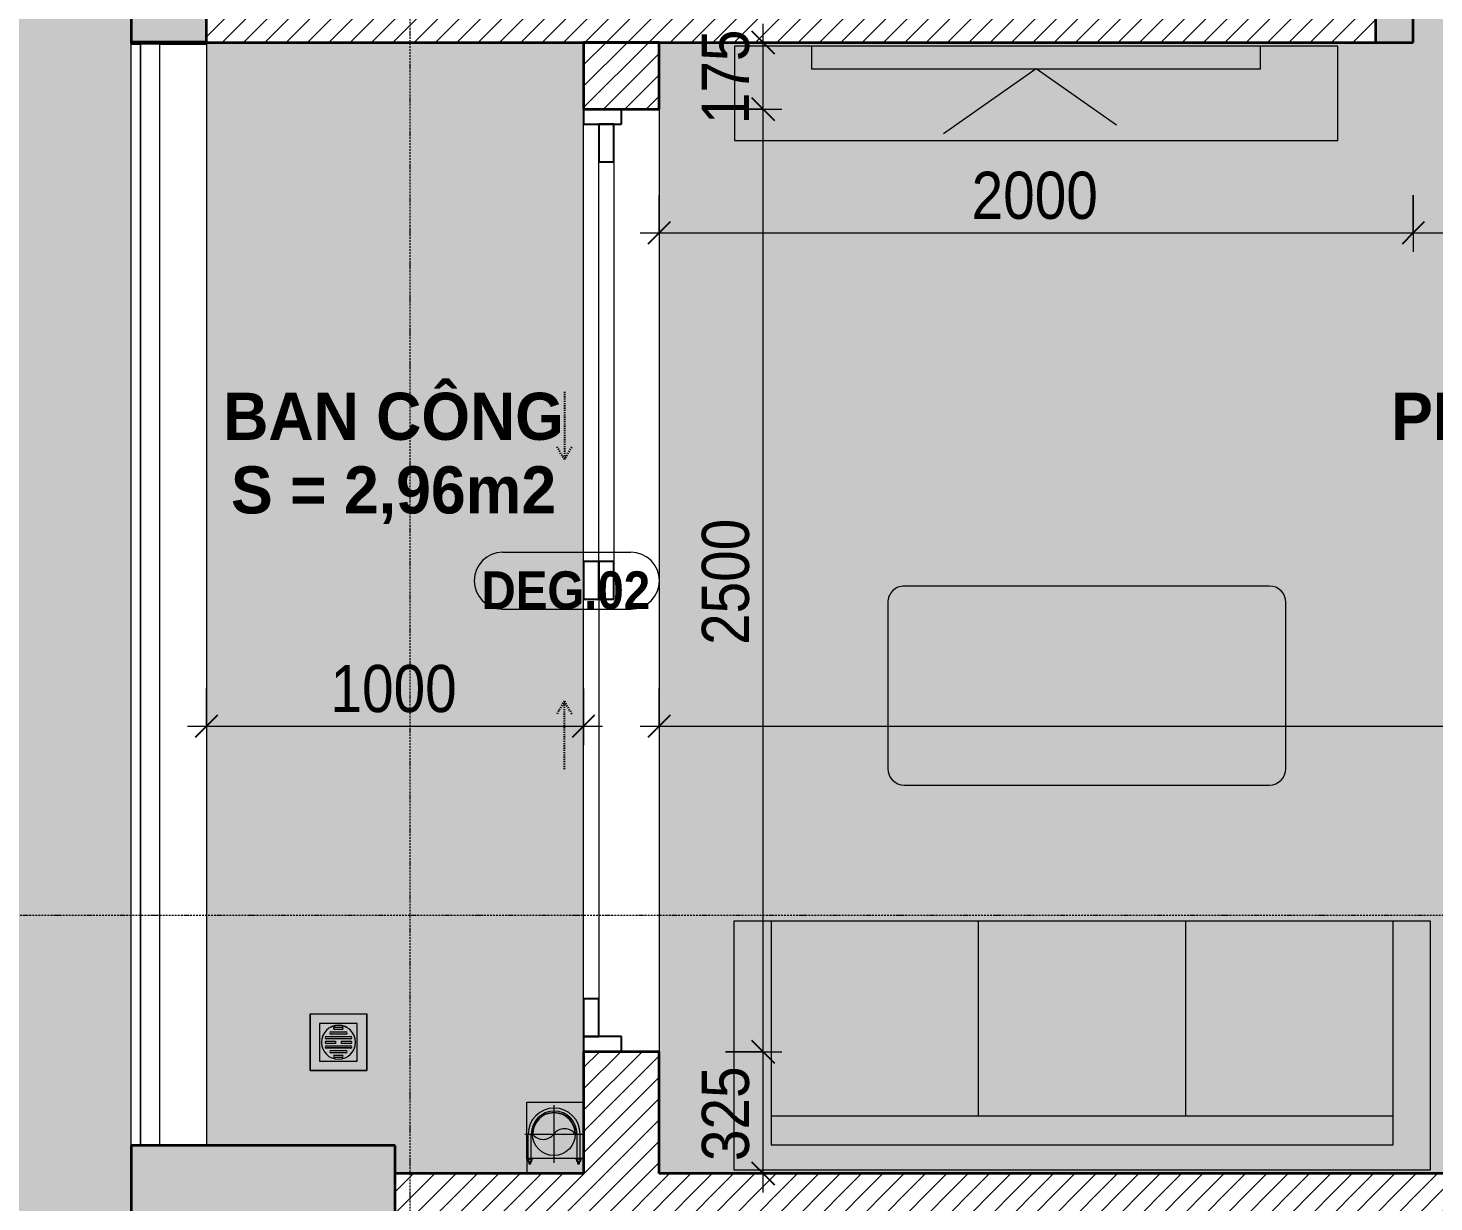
# Model space of a CAD drawing. Header units: millimetres. Extents: x 31444 to 224909, y 392 to 78637.
# Drawn here: x 33380 to 37107, y 61762 to 64875 of the extents above; entities that cross this region are included whole.
import ezdxf

# ---------------------------------------------------------------- set-up
doc = ezdxf.new("R2010")
doc.units = ezdxf.units.MM
for name, pattern in [('Dash', [6, 3, -3]), ('Dash Dot 3_16_', [7.9375, 4.7625, -1.5875, 0, -1.5875]), ('Grid Line', [22.225, 12.7, -3.175, 3.175, -3.175]), ('IMPORT-CENTER _3_', [10.16, 6.35, -1.27, 1.27, -1.27])]:
    doc.linetypes.add(name, pattern=pattern)
for name, color, linetype, lineweight in [('0-1', 7, 'Continuous', 5), ('A-ANNO-DIMS', 211, 'Continuous', 9), ('A-ANNO-DIMS-50', 211, 'Continuous', 9), ('A-DETL-GENF-1', 7, 'Continuous', 18), ('A-DETL-GENF-4', 9, 'Continuous', 18), ('A-DETL-MEDM', 33, 'Continuous', 35), ('A-DETL-THIN', 151, 'Continuous', 18), ('A-DOOR', 31, 'Continuous', 18), ('A-DOOR-5', 31, 'Continuous', 25), ('A-DOOR-FRAM', 31, 'Continuous', 25), ('A-DOOR-HDLN', 31, 'Dash', 25), ('A-DOOR-IDEN', 31, 'Continuous', 9), ('A-FLOR-2', 7, 'Continuous', 18), ('A-FLOR-HRAL', 11, 'Continuous', 18), ('A-WALL', 113, 'Continuous', 18), ('A-WALL-2', 250, 'Continuous', 35), ('A-WALL-6', 113, 'Continuous', 35), ('A-WALL-PATT-1', 9, 'Continuous', 18), ('A-WALL-PATT-2', 111, 'Continuous', 18), ('G-ANNO-SYMB-1', 111, 'Dash Dot 3_16_', 18), ('G-ANNO-TEXT-1', 7, 'Continuous', 9), ('G-IMPT', 8, 'Continuous', 18), ('G-IMPT-3', 8, 'Continuous', 25), ('G-IMPT-4', 8, 'IMPORT-CENTER _3_', 18), ('I-FURN', 30, 'Continuous', 18), ('I-FURN-1', 253, 'Continuous', 18), ('M-EQPM', 50, 'Continuous', 18), ('M-EQPM-1', 253, 'Continuous', 18), ('M-EQPM-2', 7, 'Continuous', 18), ('S-COLS', 52, 'Continuous', 18), ('S-COLS-7', 52, 'Continuous', 35), ('S-COLS-8', 52, 'Dash', 18), ('S-COLS-HDLN', 52, 'Dash', 18), ('S-GRID-1', 1, 'Grid Line', 9)]:
    doc.layers.add(name, color=color, linetype=linetype, lineweight=lineweight)
doc.layers.add('A-DETL-GENF-2', color=7, linetype='Continuous', lineweight=18, transparency=0.2)
doc.styles.add('Arial_B', font='arialbd.ttf', dxfattribs={"width": 0.95, "height": 125})
doc.styles.add('Arial_B_1', font='arialbd.ttf', dxfattribs={"width": 0.9, "height": 100})
doc.styles.add('UTM Avo', font='', dxfattribs={"width": 0.9, "height": 125})
doc.styles.get('UTM Avo').set_extended_font_data('UTM Avo')
doc.dimstyles.new('1_Dim_chi_tiet_2_5', dxfattribs={"dimscale": 304.8, "dimtxt": 124.912619, "dimasz": 0.19685, "dimexe": 0.164042, "dimexo": 0.0625, "dimgap": 0.016404, "dimtad": 1, "dimdec": 0, "dimrnd": 5, "dimzin": 0, "dimdsep": 46, "dimtxsty": 'UTM Avo', "dimblk1": 'OBLIQUE', "dimblk2": 'OBLIQUE', "dimsah": 1, "dimcen": 0.09, "dimdle": 0.164042, "dimazin": 0, "dimtfac": 1, "dimtdec": 4, "dimtix": 1, "dimtmove": 0, "dimatfit": 3, "dimfxl": 0.328084, "dimfxlon": 1, "dimtvp": 1, "dimtolj": 1, "dimtzin": 0, "dimarcsym": 2})
pattern_1 = [(45, (0, 0), (-28.284271, 28.284271), [])]
pattern_2 = [(50, (0, 0), (364.3679, -31.8783), [38.1, -419.1]), (355, (0, 0), (-70.4859, 382.1133), [30.48, -335.28]), (100.451, (30.36, -2.66), (293.885, 350.2334), [32.38, -356.18]), (46.184, (0, 101.6), (542.1585, -84.0858), [57.15, -628.65]), (96.636, (45.2, 94.6), (474.805, 494.8554), [48.57, -534.27]), (351.184, (0, 101.6), (474.8102, 494.85), [45.72, -502.92]), (21, (50.8, 76.2), (303.2285, -204.5305), [38.1, -419.1]), (326, (50.8, 76.2), (123.6039, 368.376), [30.48, -335.28]), (71.451, (76.07, 59.16), (426.8341, 163.8427), [32.38, -356.18]), (37.5, (0, 0), (6.17665, 169.11015), [3.353, -327.863, 3.353, -337.007, -336.55]), (37.5, (0, 0), (6.17665, 169.11015), [-671.576, 3.353, -333.197]), (7.5, (0, 0), (133.63888, 200.3615), [3.353, -190.703, 3.353, -320.243, -128.27]), (7.5, (0, 0), (133.63888, 200.3615), [-517.652, 3.353, -124.917]), (327.5, (-113.28, 0), (271.18182, -11.45836), [3.353, -123.647, 3.353, -392.887, -525.78]), (327.5, (-113.28, 0), (271.18182, -11.45836), [-523.24, 3.353, -522.427]), (317.5, (-164.08, 0), (296.2585, 50.85285), [3.353, -161.747, 3.353, -259.791, -373.38]), (317.5, (-164.08, 0), (296.2585, 50.85285), [-428.244, 3.353, -370.027]), (45, (0, 0), (-125.7236, 125.7236), []), (45, (0, 190.5), (-125.7236, 125.7236), [])]

# ---------------------------------------------------------------- blocks, each defined once
blk = doc.blocks.new('NCV_TKTC_KET CAU_rvt-1-TKCS_CĂN HỘ LOẠI 3 - MẶT BẰNG')
at = {"layer": 'A-FLOR-2'}
blk.add_line((33652.6, 64835.3), (33652.6, 64832.2), dxfattribs=at)
blk = doc.blocks.new('THU NUOC - THU NUOC-455054-TKCS_CĂN HỘ LOẠI 3 - MẶT BẰNG')
at = {"layer": 'M-EQPM-2'}
for p, q in [((-66.3, -70.6), (-66.3, 79.4)), ((-66.3, 79.4), (83.7, 79.4)), ((83.7, 79.4), (83.7, -70.6)), ((58.7, 54.4), (-41.3, 54.4)), ((-41.3, 54.4), (-41.3, -45.6)), ((-1.1, 44.5), (18.5, 44.5)), ((18.5, 38.5), (-1.1, 38.5)), ((58.7, -45.6), (58.7, 54.4)), ((-23.3, 19.6), (40.9, 19.6)), ((40.9, 13.6), (-23.3, 13.6)), ((-23.3, 7.2), (0.7, 7.2)), ((0.7, 1.2), (-23.3, 1.2)), ((-11, 32.1), (28.5, 32.1)), ((28.5, 26.1), (-11, 26.1)), ((0.7, 7.2), (0.7, 1.2)), ((16.7, 1.2), (16.7, 7.2)), ((16.7, 7.2), (40.9, 7.2)), ((40.9, 1.2), (16.7, 1.2)), ((-23.3, -4.8), (40.9, -4.8)), ((40.9, -10.8), (-23.3, -10.8)), ((-11, -17.3), (28.5, -17.3)), ((28.5, -23.3), (-11, -23.3)), ((-1.1, -29.6), (18.5, -29.6)), ((18.5, -35.6), (-1.1, -35.6)), ((83.7, -70.6), (-66.3, -70.6)), ((-41.3, -45.6), (58.7, -45.6))]:
    blk.add_line(p, q, dxfattribs=at)
for centre, radius, start, end in [((8.7, 4.4), 45, 0, 180), ((8.7, 4.4), 45, 360, 180), ((-1.1, 41.5), 3, 90, 270), ((18.5, 41.5), 3, 270, 90), ((8.7, 4.4), 45, 180, 0), ((8.7, 4.4), 45, 180, 360), ((-23.3, 16.6), 3, 90, 270), ((-23.3, 4.2), 3, 90, 270), ((-11, 29.1), 3, 90, 270), ((28.5, 29.1), 3, 270, 90), ((40.9, 16.6), 3, 270, 90), ((40.9, 4.2), 3, 270, 90), ((-23.3, -7.8), 3, 90, 270), ((-11, -20.3), 3, 90, 270), ((-1.1, -32.6), 3, 90, 270), ((18.5, -32.6), 3, 270, 90), ((28.5, -20.3), 3, 270, 90), ((40.9, -7.8), 3, 270, 90)]:
    blk.add_arc(centre, radius, start, end, dxfattribs=at)
blk = doc.blocks.new('LOBBY_SOFA_1 - LOBBY_SOFA_1-850634-TKCS_CĂN HỘ LOẠI 3 - MẶT BẰNG')
at = {"layer": 'I-FURN'}
for p, q in [((-2556, 0), (-2556, -660)), ((-708, 0), (-2556, 0)), ((-708, -660), (-708, 0)), ((-2457, -66), (-2457, -660)), ((-807, -66), (-2457, -66)), ((-807, -660), (-807, -66)), ((-807, -143), (-2457, -143)), ((-1907, -143), (-1907, -660)), ((-1357, -143), (-1357, -660)), ((-3128.2, -193.5), (-2688.2, -193.5)), ((-3128.2, -633.5), (-3128.2, -193.5)), ((-2688.2, -193.5), (-2688.2, -633.5)), ((-2915.4, -269), (-2915.4, -401)), ((-2915.4, -357), (-2981.4, -423)), ((-2849.4, -423), (-2915.4, -357)), ((-2937.4, -423), (-3069.4, -423)), ((-2981.4, -423), (-2915.4, -489)), ((-2915.4, -489), (-2849.4, -423)), ((-2915.4, -445), (-2915.4, -577)), ((-2893.4, -423), (-2761.4, -423)), ((-2688.2, -633.5), (-3128.2, -633.5)), ((-2556, -660), (-708, -660)), ((-1160.3, -1020.5), (-2128.3, -1020.5)), ((-2172.3, -1064.5), (-2172.3, -1504.5)), ((-1116.3, -1504.5), (-1116.3, -1064.5)), ((-2128.3, -1548.5), (-1160.3, -1548.5))]:
    blk.add_line(p, q, dxfattribs=at)
for radius in [154, 22]:
    blk.add_circle((-2915.4, -423), radius, dxfattribs=at)
for centre, start, end in [((-2128.3, -1064.5), 90, 180), ((-1160.3, -1064.5), 0, 90), ((-2128.3, -1504.5), 180, 270), ((-1160.3, -1504.5), 270, 0)]:
    blk.add_arc(centre, 44, start, end, dxfattribs=at)
at = {"layer": 'I-FURN-1'}
for p, q in [((-708, 0), (-2556, 0)), ((-2556, 0), (-2556, -660)), ((-708, -660), (-708, 0)), ((-2688.2, -193.5), (-3128.2, -193.5)), ((-3128.2, -193.5), (-3128.2, -633.5)), ((-2688.2, -633.5), (-2688.2, -193.5)), ((-3128.2, -633.5), (-2688.2, -633.5)), ((-2556, -660), (-708, -660)), ((-1160.3, -1020.5), (-2128.3, -1020.5)), ((-2172.3, -1064.5), (-2172.3, -1504.5)), ((-1116.3, -1504.5), (-1116.3, -1064.5)), ((-2128.3, -1548.5), (-1160.3, -1548.5))]:
    blk.add_line(p, q, dxfattribs=at)
for centre, start, end in [((-2128.3, -1064.5), 90, 180), ((-1160.3, -1064.5), 0, 90), ((-2128.3, -1504.5), 180, 270), ((-1160.3, -1504.5), 270, 0)]:
    blk.add_arc(centre, 44, start, end, dxfattribs=at)
blk = doc.blocks.new('RES_BAN AN - RES_BAN AN-850638-TKCS_CĂN HỘ LOẠI 3 - MẶT BẰNG')
at = {"layer": 'I-FURN-1'}
for p, q in [((1600, 0), (0, 0)), ((0, 0), (0, -250)), ((1600, -250), (1600, 0)), ((0, -250), (1600, -250))]:
    blk.add_line(p, q, dxfattribs=at)
blk = doc.blocks.new('KE TIVI-2 - KE TIVI-2-842843-TKCS_CĂN HỘ LOẠI 3 - MẶT BẰNG')
at = {"layer": 'I-FURN-1'}
for p, q in [((-595.6, 0), (-595.6, -60)), ((595.6, 0), (-595.6, 0)), ((595.6, -60), (595.6, 0)), ((-595.6, -60), (595.6, -60)), ((0, -60), (-245.7, -232.1)), ((213, -209.1), (0, -60))]:
    blk.add_line(p, q, dxfattribs=at)
blk = doc.blocks.new('NCV_TKTC_TANG 1_rvt-1-TKCS_CĂN HỘ LOẠI 3 - MẶT BẰNG')
at = {"layer": 'A-WALL-PATT-1'}
h = blk.add_hatch(dxfattribs=at)
h.set_pattern_fill('FP_1', color=256, style=0, pattern_type=2)
h.set_pattern_definition(pattern_1)
h.paths.add_polyline_path([(35693.1, 64836.9), (36952.6, 64836.9), (36952.6, 64936.9), (33852.6, 64936.9), (33852.6, 64836.9), (35052.6, 64836.9)])
at = {"layer": 'A-FLOR-2'}
blk.add_line((35052.6, 64660.3), (35052.6, 62160.3), dxfattribs=at)
at = {"layer": 'A-WALL-2'}
for p, q in [((33852.6, 64839), (33852.6, 64836.9)), ((33852.6, 64836.9), (36952.6, 64836.9))]:
    blk.add_line(p, q, dxfattribs=at)
at = {"layer": 'I-FURN-1'}
for name, p in [('RES_BAN AN - RES_BAN AN-850638-TKCS_CĂN HỘ LOẠI 3 - MẶT BẰNG', (35252.2, 64826.9)), ('KE TIVI-2 - KE TIVI-2-842843-TKCS_CĂN HỘ LOẠI 3 - MẶT BẰNG', (36052.2, 64826.9))]:
    blk.add_blockref(name, p, dxfattribs=at)
at = {"layer": 'I-FURN-1', "rotation": 180}
blk.add_blockref('LOBBY_SOFA_1 - LOBBY_SOFA_1-850634-TKCS_CĂN HỘ LOẠI 3 - MẶT BẰNG', (34542.6, 61846.9), dxfattribs=at)
at = {"layer": 'M-EQPM-1'}
blk.add_blockref('THU NUOC - THU NUOC-455054-TKCS_CĂN HỘ LOẠI 3 - MẶT BẰNG', (34193.8, 62180.9), dxfattribs=at)
blk = doc.blocks.new('Top Rail Type - Top Rail_Internal_-1598259-TKCS_CĂN HỘ LOẠI 3 - MẶT BẰNG')
at = {"layer": 'A-FLOR-HRAL'}
for p, q in [((33677.6, 61911.9), (33677.6, 64835.3)), ((33727.6, 64835.3), (33727.6, 61911.9))]:
    blk.add_line(p, q, dxfattribs=at)
blk = doc.blocks.new('Top Rail Type - Top Rail_Internal_-V15-TKCS_CĂN HỘ LOẠI 3 - MẶT BẰNG')
at = {"layer": 'A-FLOR-HRAL'}
for p, q in [((33677.6, 64835.3), (33677.6, 61911.9)), ((33727.6, 64835.3), (33727.6, 61911.9))]:
    blk.add_line(p, q, dxfattribs=at)
blk = doc.blocks.new('TKTC_XREF_251221_MB TANG 1 - TKTC_XREF_260130_MB TANG 1_dwg_THU NUOC - THU NUOC-444531-TKCS_MB TẦNG 1-4202120-TKCS_CĂN HỘ LOẠI 3 - MẶT BẰNG')
at = {"layer": 'M-EQPM'}
for p, q in [((-23.3, 10.8), (40.9, 10.8)), ((40.9, 4.8), (-23.3, 4.8)), ((-11, 23.3), (28.5, 23.3)), ((28.5, 17.3), (-11, 17.3)), ((-1.1, 35.6), (18.5, 35.6)), ((18.5, 29.6), (-1.1, 29.6)), ((-23.3, -13.6), (40.9, -13.6)), ((40.9, -19.6), (-23.3, -19.6)), ((-11, -26.1), (28.5, -26.1)), ((28.5, -32.1), (-11, -32.1)), ((-1.1, -38.5), (18.5, -38.5)), ((18.5, -44.5), (-1.1, -44.5))]:
    blk.add_line(p, q, dxfattribs=at)
at = {"layer": 'M-EQPM', "flags": 128}
for points in [[(83.7, -79.4), (83.7, 70.6), (-66.3, 70.6), (-66.3, -79.4)], [(58.7, -54.4), (58.7, 45.6), (-41.3, 45.6), (-41.3, -54.4)]]:
    blk.add_lwpolyline(points, close=True, dxfattribs=at)
for points in [[(-23.3, -1.2), (0.7, -1.2), (0.7, -7.2), (-23.3, -7.2)], [(40.9, -7.2), (16.7, -7.2), (16.7, -1.2), (40.9, -1.2)]]:
    blk.add_lwpolyline(points, dxfattribs=at)
at = {"layer": 'M-EQPM'}
for centre, radius, start, end in [((8.7, -4.4), 45, 360, 180), ((8.7, -4.4), 45, 360, 180), ((-23.3, 7.8), 3, 90, 270), ((-11, 20.3), 3, 90, 270), ((-1.1, 32.6), 3, 90, 270), ((18.5, 32.6), 3, 270, 90), ((28.5, 20.3), 3, 270, 90), ((40.9, 7.8), 3, 270, 90), ((8.7, -4.4), 45, 180, 360), ((8.7, -4.4), 45, 180, 360), ((-23.3, -4.2), 3, 90, 270), ((-23.3, -16.6), 3, 90, 270), ((-11, -29.1), 3, 90, 270), ((28.5, -29.1), 3, 270, 90), ((40.9, -4.2), 3, 270, 90), ((40.9, -16.6), 3, 270, 90), ((-1.1, -41.5), 3, 90, 270), ((18.5, -41.5), 3, 270, 90)]:
    blk.add_arc(centre, radius, start, end, dxfattribs=at)
blk = doc.blocks.new('TKTC_XREF_251221_MB TANG 1 - TKTC_XREF_260130_MB TANG 1_dwg_CUM U_DN100-4202112-TKCS_CĂN HỘ LOẠI 3 - MẶT BẰNG')
at = {"layer": 'G-IMPT'}
blk.add_hatch(color=256, dxfattribs=at).paths.add_polyline_path([(0, 61), (0, 57), (15.8, 54.6), (28.5, 49.4), (40.3, 40.3), (49.8, 27.4), (55.1, 14.6), (57, 0), (54.6, -15.8), (49.4, -28.5), (40.3, -40.3), (28.5, -49.4), (14.8, -55.1), (0, -57), (0, -61), (15.8, -58.9), (30.5, -52.8), (43.1, -43.1), (53.7, -28.5), (59.1, -14.8), (61, 0), (58.9, 15.8), (52.8, 30.5), (43.1, 43.1), (28.5, 53.7), (14.8, 59.1), (0, 61)])
for p, q in [((-79.1, 66.6), (-79.1, 63.4)), ((-76.6, 66.6), (-76.6, 63.4)), ((-74.6, 66.6), (-74.6, 63.4)), ((-72.7, 69.3), (-72.7, 60.7)), ((-66.9, 67.9), (-71.7, 67.9)), ((-66.9, 62.1), (-71.7, 62.1)), ((-65, 69), (0, 69)), ((-79.1, -63.4), (-79.1, -66.6)), ((-76.6, -63.4), (-76.6, -66.6)), ((-74.6, -63.4), (-74.6, -66.6)), ((-72.7, -60.7), (-72.7, -69.3)), ((-66.9, -62.1), (-71.7, -62.1)), ((-66.9, -67.9), (-71.7, -67.9)), ((-65, -69), (0, -69))]:
    blk.add_line(p, q, dxfattribs=at)
at = {"layer": 'G-IMPT', "flags": 128}
for points in [[(-72.7, 67.6), (-78.1, 67.6), (-78.1, 62.4), (-72.7, 62.4)], [(-71.7, 59.2), (-66.9, 59.2), (-66.9, 70.8), (-71.7, 70.8)], [(-66.9, 70.8), (-66.9, 72.7), (-65, 72.7), (-65, 57.3), (-66.9, 57.3), (-66.9, 59.2)], [(-65, 61), (0, 61), (0, 57)], [(-72.7, -62.4), (-78.1, -62.4), (-78.1, -67.6), (-72.7, -67.6)], [(-71.7, -70.8), (-66.9, -70.8), (-66.9, -59.2), (-71.7, -59.2)], [(-66.9, -59.2), (-66.9, -57.3), (-65, -57.3), (-65, -72.7), (-66.9, -72.7), (-66.9, -70.8)], [(-65, -61), (0, -61), (0, -57)]]:
    blk.add_lwpolyline(points, dxfattribs=at)
at = {"layer": 'G-IMPT'}
for centre, radius, start, end in [((-78.1, 66.6), 0.96, 90, 180), ((-78.1, 63.4), 0.96, 180, 270), ((-71.1, 69.3), 1.56, 112.6199, 247.3801), ((-67.9, 65), 4.8, 143.1301, 216.8699), ((-71.1, 60.7), 1.56, 112.6199, 247.3801), ((0, 0), 69, 270, 90), ((0, 0), 61, 270, 90), ((0, 0), 57, 270, 90), ((-78.1, -63.4), 0.96, 90, 180), ((-78.1, -66.6), 0.96, 180, 270), ((-71.1, -60.7), 1.56, 112.6199, 247.3801), ((-67.9, -65), 4.8, 143.1301, 216.8699), ((-71.1, -69.3), 1.56, 112.6199, 247.3801)]:
    blk.add_arc(centre, radius, start, end, dxfattribs=at)
blk = doc.blocks.new('TKTC_XREF_251221_MB TANG 1 - TKTC_XREF_260130_MB TANG 1_dwg_$cc-V21-TKCS_CĂN HỘ LOẠI 3 - MẶT BẰNG')
at = {"layer": 'G-IMPT'}
blk.add_circle((0, 0), 0.5, dxfattribs=at)
for centre, radius, start, end in [((0, 0), 0.5, 90, 270), ((0.188, 0.25), 0.313, 126.8699, 233.1301), ((-0.188, -0.25), 0.313, 306.8699, 53.1301)]:
    blk.add_arc(centre, radius, start, end, dxfattribs=at)
at = {"layer": 'G-IMPT-4'}
for p, q in [((0, -0.673), (0, 0.673)), ((-0.673, 0), (0.673, 0))]:
    blk.add_line(p, q, dxfattribs=at)
blk = doc.blocks.new('TKTC_XREF_251221_MB TANG 1 - TKTC_XREF_260130_MB TANG 1_dwg-4202109-TKCS_CĂN HỘ LOẠI 3 - MẶT BẰNG')
at = {"layer": 'G-IMPT', "flags": 128}
blk.add_lwpolyline([(-168449.6, -339469.6), (-168449.6, -339319.9), (-168299.3, -339319.9), (-168299.3, -339469.6)], close=True, dxfattribs=at)
blk.add_lwpolyline([(-168299.2, -339509.7), (-168299.4, -339469.7), (-168449.9, -339469.7), (-168449.6, -339509.7)], dxfattribs=at)
at = {"layer": 'G-IMPT-3'}
blk.add_line((-169499.1, -336511.3), (-169499.1, -336514.4), dxfattribs=at)
blk.add_blockref('TKTC_XREF_251221_MB TANG 1 - TKTC_XREF_260130_MB TANG 1_dwg_THU NUOC - THU NUOC-444531-TKCS_MB TẦNG 1-4202120-TKCS_CĂN HỘ LOẠI 3 - MẶT BẰNG', (-168957.9, -339157))
for name, p, xscale, yscale, zscale, rotation in [('TKTC_XREF_251221_MB TANG 1 - TKTC_XREF_260130_MB TANG 1_dwg_$cc-V21-TKCS_CĂN HỘ LOẠI 3 - MẶT BẰNG', (-168378.1, -339404.7), 113.7150000000073, 113.7150000000073, 113.7150000000073, 269.9990086637467), ('TKTC_XREF_251221_MB TANG 1 - TKTC_XREF_260130_MB TANG 1_dwg_CUM U_DN100-4202112-TKCS_CĂN HỘ LOẠI 3 - MẶT BẰNG', (-168377.2, -339404.7), 0.9975000000000007, 0.9975000000000007, 0.9975000000000007, 90.00099133829464)]:
    blk.add_blockref(name, p, dxfattribs=dict(xscale=xscale, yscale=yscale, zscale=zscale, rotation=rotation))
blk = doc.blocks.new('TKTC_XREF_251221_MB TANG 1 - TKTC_XREF_251221_MB TANG 1-2038492-TKCS_CĂN HỘ LOẠI 3 - MẶT BẰNG')
blk.add_blockref('TKTC_XREF_251221_MB TANG 1 - TKTC_XREF_260130_MB TANG 1_dwg-4202109-TKCS_CĂN HỘ LOẠI 3 - MẶT BẰNG', (169499.1, 384109.7))
blk = doc.blocks.new('G1_SOF - BO TRU - 200x200-V22-TKCS_CĂN HỘ LOẠI 3 - MẶT BẰNG')
at = {"layer": 'S-COLS-HDLN'}
for p, q in [((-96.3, -96.3), (-100, -100)), ((96.3, -96.3), (100, -100))]:
    blk.add_line(p, q, dxfattribs=at)
blk = doc.blocks.new('DEG_02-DEG_03 - DEG_02-2500x2400mm-CỬA ĐI 02 CÁNH TRƯỢT-V23-TKCS_CĂN HỘ LOẠI 3 - MẶT BẰNG')
at = {"layer": 'A-DOOR'}
for p, q in [((-1110, 100), (-50, 100)), ((-50, 60), (-1110, 60)), ((50, 60), (1110, 60)), ((1110, 20), (50, 20))]:
    blk.add_line(p, q, dxfattribs=at)
at = {"layer": 'A-DOOR-5'}
for p, q in [((-1110, 100), (-1210, 100)), ((-1210, 100), (-1210, 60)), ((-1110, 60), (-1110, 100)), ((50, 100), (-50, 100)), ((-50, 100), (-50, 60)), ((50, 60), (50, 100)), ((-1210, 60), (-1110, 60)), ((50, 60), (-50, 60)), ((-50, 60), (-50, 20)), ((-50, 60), (50, 60)), ((50, 20), (50, 60)), ((1210, 60), (1110, 60)), ((1110, 60), (1110, 20)), ((1210, 20), (1210, 60)), ((-50, 20), (50, 20)), ((1110, 20), (1210, 20))]:
    blk.add_line(p, q, dxfattribs=at)
at = {"layer": 'A-DOOR-FRAM'}
for p, q in [((-1210, 100), (-1250, 100)), ((-1210, 0), (-1210, 100)), ((1250, 100), (1210, 100)), ((1210, 100), (1210, 0)), ((-1250, 0), (-1210, 0)), ((1210, 0), (1250, 0))]:
    blk.add_line(p, q, dxfattribs=at)
at = {"layer": 'A-DOOR-HDLN'}
for p, q in [((-500.4, 151.1), (-320.4, 151.1)), ((-320.4, 151.1), (-355, 171.1)), ((-320.4, 151.1), (-355, 131.1)), ((320.4, 151.1), (355, 171.1)), ((320.4, 151.1), (355, 131.1)), ((500.4, 151.1), (320.4, 151.1))]:
    blk.add_line(p, q, dxfattribs=at)
blk = doc.blocks.new('DIMBLOCK1-TKCS_CĂN HỘ LOẠI 3 - MẶT BẰNG')
at = {"layer": 'A-ANNO-DIMS-50'}
for p, q in [((35052.6, 63123.6), (35052.6, 62973.6)), ((35052.6, 63023.6), (35052.6, 63123.6)), ((41852.6, 63123.6), (41852.6, 62973.6)), ((41852.6, 63023.6), (41852.6, 63123.6)), ((35002.6, 63023.6), (41902.6, 63023.6))]:
    blk.add_line(p, q, dxfattribs=at)
at = {"layer": 'A-ANNO-DIMS-50', "lineweight": 25}
for p, q in [((35052.6, 63023.6), (35082.6, 63053.6)), ((41852.6, 63023.6), (41882.6, 63053.6)), ((35052.6, 63023.6), (35022.6, 62993.6)), ((41852.6, 63023.6), (41822.6, 62993.6))]:
    blk.add_line(p, q, dxfattribs=at)
at = {"layer": 'A-ANNO-DIMS-50', "color": 0, "insert": (38281.4, 63186), "char_height": 125, "width": 410.824, "attachment_point": 1, "line_spacing_factor": 1.110334, "style": 'UTM Avo'}
blk.add_mtext('6800', dxfattribs=at)
blk = doc.blocks.new('_Oblique')
at = {"color": 0, "linetype": 'ByBlock', "lineweight": -2}
blk.add_line((-0.5, -0.5), (0.5, 0.5), dxfattribs=at)
blk = doc.blocks.new('DIMBLOCK2-TKCS_CĂN HỘ LOẠI 3 - MẶT BẰNG')
at = {"layer": 'A-ANNO-DIMS-50'}
for p, q in [((35052.6, 64431.8), (35052.6, 64281.8)), ((35052.6, 64331.8), (35052.6, 64431.8)), ((37052.6, 64431.8), (37052.6, 64281.8)), ((37052.6, 64331.8), (37052.6, 64431.8)), ((35002.6, 64331.8), (37052.6, 64331.8))]:
    blk.add_line(p, q, dxfattribs=at)
at = {"layer": 'A-ANNO-DIMS-50', "lineweight": 25}
for p, q in [((35052.6, 64331.8), (35082.6, 64361.8)), ((37052.6, 64331.8), (37082.6, 64361.8)), ((35052.6, 64331.8), (35022.6, 64301.8)), ((37052.6, 64331.8), (37022.6, 64301.8))]:
    blk.add_line(p, q, dxfattribs=at)
at = {"layer": 'A-ANNO-DIMS-50', "color": 0, "insert": (35881.4, 64494.2), "char_height": 125, "width": 410.824, "attachment_point": 1, "line_spacing_factor": 1.110334, "style": 'UTM Avo'}
blk.add_mtext('2000', dxfattribs=at)
blk = doc.blocks.new('DIMBLOCK3-TKCS_CĂN HỘ LOẠI 3 - MẶT BẰNG')
at = {"layer": 'A-ANNO-DIMS-50'}
for p, q in [((37052.6, 64431.8), (37052.6, 64281.8)), ((37052.6, 64331.8), (37052.6, 64431.8)), ((38052.6, 64431.8), (38052.6, 64281.8)), ((38052.6, 64331.8), (38052.6, 64431.8)), ((37052.6, 64331.8), (38052.6, 64331.8))]:
    blk.add_line(p, q, dxfattribs=at)
at = {"layer": 'A-ANNO-DIMS-50', "lineweight": 25}
for p, q in [((37052.6, 64331.8), (37082.6, 64361.8)), ((38052.6, 64331.8), (38082.6, 64361.8)), ((37052.6, 64331.8), (37022.6, 64301.8)), ((38052.6, 64331.8), (38022.6, 64301.8))]:
    blk.add_line(p, q, dxfattribs=at)
at = {"layer": 'A-ANNO-DIMS-50', "color": 0, "insert": (37381.4, 64494.2), "char_height": 125, "width": 410.824, "attachment_point": 1, "line_spacing_factor": 1.110334, "style": 'UTM Avo'}
blk.add_mtext('1000', dxfattribs=at)
blk = doc.blocks.new('DIMBLOCK41-TKCS_CĂN HỘ LOẠI 3 - MẶT BẰNG')
at = {"layer": 'A-ANNO-DIMS-50'}
for p, q in [((33852.6, 63123.6), (33852.6, 62973.6)), ((33852.6, 63023.6), (33852.6, 63123.6)), ((34852.6, 63123.6), (34852.6, 62973.6)), ((34852.6, 63023.6), (34852.6, 63123.6)), ((33802.6, 63023.6), (34902.6, 63023.6))]:
    blk.add_line(p, q, dxfattribs=at)
at = {"layer": 'A-ANNO-DIMS-50', "lineweight": 25}
for p, q in [((33852.6, 63023.6), (33882.6, 63053.6)), ((34852.6, 63023.6), (34882.6, 63053.6)), ((33852.6, 63023.6), (33822.6, 62993.6)), ((34852.6, 63023.6), (34822.6, 62993.6))]:
    blk.add_line(p, q, dxfattribs=at)
at = {"layer": 'A-ANNO-DIMS-50', "color": 0, "insert": (34181.4, 63186), "char_height": 125, "width": 410.824, "attachment_point": 1, "line_spacing_factor": 1.110334, "style": 'UTM Avo'}
blk.add_mtext('1000', dxfattribs=at)
blk = doc.blocks.new('STN_Door Tag - STN_Door Tag-1788670-TKCS_CĂN HỘ LOẠI 3 - MẶT BẰNG')
at = {"layer": 'A-DOOR-IDEN'}
for p, q in [((-3.37, 1.495), (3.431, 1.495)), ((-3.37, -1.524), (3.431, -1.524))]:
    blk.add_line(p, q, dxfattribs=at)
for centre, start, end in [((-3.37, -0.015), 90, 270), ((3.431, -0.015), 270, 90)]:
    blk.add_arc(centre, 1.509, start, end, dxfattribs=at)
blk = doc.blocks.new('DIMBLOCK58-TKCS_CĂN HỘ LOẠI 3 - MẶT BẰNG')
at = {"layer": 'A-ANNO-DIMS-50', "lineweight": 25}
for p, q in [((35328.4, 62160.3), (35298.4, 62190.3)), ((35328.4, 62160.3), (35358.4, 62130.3)), ((35328.4, 61836.9), (35298.4, 61866.9)), ((35328.4, 61836.9), (35358.4, 61806.9))]:
    blk.add_line(p, q, dxfattribs=at)
at = {"layer": 'A-ANNO-DIMS-50'}
for p, q in [((35228.4, 62160.3), (35378.4, 62160.3)), ((35328.4, 62160.3), (35228.4, 62160.3)), ((35328.4, 61786.9), (35328.4, 62160.3)), ((35228.4, 61836.9), (35378.4, 61836.9)), ((35328.4, 61836.9), (35228.4, 61836.9))]:
    blk.add_line(p, q, dxfattribs=at)
at = {"layer": 'A-ANNO-DIMS-50', "color": 0, "insert": (35166, 61870.2), "char_height": 125, "width": 308.118, "attachment_point": 1, "rotation": 90, "line_spacing_factor": 1.110334, "style": 'UTM Avo'}
blk.add_mtext('325', dxfattribs=at)
blk = doc.blocks.new('DIMBLOCK59-TKCS_CĂN HỘ LOẠI 3 - MẶT BẰNG')
at = {"layer": 'A-ANNO-DIMS-50', "lineweight": 25}
for p, q in [((35328.4, 64660.3), (35298.4, 64690.3)), ((35328.4, 64660.3), (35358.4, 64630.3)), ((35328.4, 62160.3), (35298.4, 62190.3)), ((35328.4, 62160.3), (35358.4, 62130.3))]:
    blk.add_line(p, q, dxfattribs=at)
at = {"layer": 'A-ANNO-DIMS-50'}
for p, q in [((35228.4, 64660.3), (35378.4, 64660.3)), ((35328.4, 64660.3), (35228.4, 64660.3)), ((35328.4, 62160.3), (35328.4, 64660.3)), ((35228.4, 62160.3), (35378.4, 62160.3)), ((35328.4, 62160.3), (35228.4, 62160.3))]:
    blk.add_line(p, q, dxfattribs=at)
at = {"layer": 'A-ANNO-DIMS-50', "color": 0, "insert": (35166, 63239.1), "char_height": 125, "width": 410.824, "attachment_point": 1, "rotation": 90, "line_spacing_factor": 1.110334, "style": 'UTM Avo'}
blk.add_mtext('2500', dxfattribs=at)
blk = doc.blocks.new('DIMBLOCK60-TKCS_CĂN HỘ LOẠI 3 - MẶT BẰNG')
at = {"layer": 'A-ANNO-DIMS-50', "lineweight": 25}
for p, q in [((35328.4, 64836.9), (35298.4, 64866.9)), ((35328.4, 64836.9), (35358.4, 64806.9)), ((35328.4, 64660.3), (35298.4, 64690.3)), ((35328.4, 64660.3), (35358.4, 64630.3))]:
    blk.add_line(p, q, dxfattribs=at)
at = {"layer": 'A-ANNO-DIMS-50'}
for p, q in [((35328.4, 64660.3), (35328.4, 64886.9)), ((35228.4, 64836.9), (35378.4, 64836.9)), ((35328.4, 64836.9), (35228.4, 64836.9)), ((35228.4, 64660.3), (35378.4, 64660.3)), ((35328.4, 64660.3), (35228.4, 64660.3))]:
    blk.add_line(p, q, dxfattribs=at)
at = {"layer": 'A-ANNO-DIMS-50', "color": 0, "insert": (35166, 64620.2), "char_height": 125, "width": 308.118, "attachment_point": 1, "rotation": 90, "line_spacing_factor": 1.110334, "style": 'UTM Avo'}
blk.add_mtext('175', dxfattribs=at)

msp = doc.modelspace()

# ---------------------------------------------------------------- hatches: boundary and pattern name
at = {"layer": 'A-DETL-GENF-1'}
msp.add_hatch(color=256, dxfattribs=at).paths.add_polyline_path([(41852.6, 61836.9), (41852.6, 64836.9), (38052.6, 64836.9), (38052.6, 68036.9), (37052.6, 68036.9), (37052.6, 64836.9), (35052.6, 64836.9), (35052.6, 61836.9), (37552.6, 61836.9), (37552.6, 61961.9), (38852.6, 61961.7), (38852.6, 61836.9), (41842.6, 61836.9)])
h = msp.add_hatch(color=256, dxfattribs=at)
h.paths.add_polyline_path([(34835.3, 61836.9), (34852.6, 61836.9), (34852.6, 64836.9), (33852.6, 64836.9), (33852.6, 61911.9), (34352.6, 61911.9), (34352.6, 61836.9), (34833.2, 61836.9)])
h.paths.add_polyline_path([(34715.7, 61942), (34713.6, 61942), (34715.7, 61957.7), (34721.8, 61972.4), (34731.4, 61985), (34746, 61995.5), (34759.7, 62000.9), (34774.4, 62002.8), (34790.2, 62000.7), (34804.9, 61994.7), (34817.5, 61985), (34827.1, 61972.4), (34833.2, 61957.7), (34835.3, 61942), (34831.3, 61942), (34828.9, 61957.7), (34823.7, 61970.4), (34814.7, 61982.2), (34802.9, 61991.2), (34789.2, 61996.9), (34774.4, 61998.8), (34758.7, 61996.5), (34746, 61991.2), (34734.2, 61982.2), (34725.2, 61970.4), (34719.5, 61956.7), (34717.6, 61942)])
at = {"layer": 'A-DETL-GENF-2'}
h = msp.add_hatch(color=256, dxfattribs=at)
h.paths.add_polyline_path([(42371.8, 60936.9), (43176.1, 60936.9), (43214.9, 60942), (43251.1, 60957), (43282.2, 60980.9), (43306, 61011.9), (43321, 61048.1), (43326.1, 61086.9), (43326.1, 70578.4), (43321, 70617.2), (43306, 70653.4), (43282.2, 70684.5), (43251.1, 70708.3), (43214.9, 70723.3), (43176.1, 70728.4), (33202.6, 70728.4), (33163.7, 70723.3), (33127.6, 70708.3), (33096.5, 70684.5), (33072.7, 70653.4), (33057.7, 70617.2), (33052.6, 70578.4), (33052.6, 61086.9), (33057.7, 61048.1), (33072.7, 61011.9), (33096.5, 60980.9), (33127.6, 60957), (33163.7, 60942), (33202.6, 60936.9), (42202.6, 60936.9)])
h.paths.add_polyline_path([(37494.4, 61495.8), (37481.9, 61497.5), (37470.3, 61502.3), (37460.3, 61509.9), (37452.7, 61519.9), (37447.8, 61531.5), (37446.2, 61544), (37449.4, 61544), (37451.2, 61531.5), (37456.6, 61519.9), (37462.9, 61511.9), (37471.9, 61505), (37482.7, 61500.5), (37494.4, 61499), (37506.8, 61500.9), (37518.4, 61506.2), (37526.2, 61512.2), (37533.3, 61521.5), (37537.8, 61532.3), (37539.4, 61544), (37542.5, 61544), (37540.9, 61531.5), (37536.1, 61519.9), (37528.4, 61509.9), (37516.9, 61501.6), (37506, 61497.4)])
h.paths.add_polyline_path([(38112.6, 61511.9), (37552.6, 61511.9), (37552.6, 61636.9), (34352.6, 61636.9), (34352.6, 61561.9), (33652.6, 61561.9), (33652.6, 68136.9), (36152.5, 68136.9), (36152.5, 69836.9), (34352.6, 69836.9), (34352.6, 69761.9), (33652.6, 69761.9), (33652.6, 70111.9), (34352.6, 70111.9), (34352.6, 70036.9), (37552.6, 70036.9), (37552.7, 70111.9), (38852.6, 70111.9), (38852.7, 70036.9), (42402.6, 70036.9), (42402.6, 65886.9), (42052.6, 65886.9), (42052.5, 61635.3), (41852.6, 61635.3), (41852.6, 61636.9), (38852.6, 61636.9), (38852.6, 61511.9), (38152.6, 61511.9)])
h.paths.add_polyline_path([(34715.7, 70142), (34713.6, 70142), (34715.7, 70157.7), (34721.8, 70172.4), (34731.4, 70185), (34746, 70195.5), (34759.7, 70200.9), (34774.4, 70202.8), (34790.2, 70200.7), (34804.9, 70194.7), (34817.5, 70185), (34827.1, 70172.4), (34833.2, 70157.7), (34835.3, 70142), (34831.3, 70142), (34828.9, 70157.7), (34823.7, 70170.4), (34814.7, 70182.2), (34802.9, 70191.2), (34789.2, 70196.9), (34774.4, 70198.8), (34758.7, 70196.5), (34746, 70191.2), (34734.2, 70182.2), (34725.2, 70170.4), (34719.5, 70156.7), (34717.6, 70142)])
at = {"layer": 'A-DETL-GENF-4'}
h = msp.add_hatch(dxfattribs=at)
h.set_pattern_fill('FP_2', color=256, style=0, pattern_type=2)
h.set_pattern_definition(pattern_2)
h.paths.add_polyline_path([(38364.6, 61511.9), (38852.6, 61512.2), (38852.6, 61961.9), (37552.6, 61961.9), (37552.6, 61511.9), (37816.3, 61511.9)])
h.paths.add_polyline_path([(33652.6, 61561.9), (34352.6, 61562), (34352.6, 61911.9), (33652.6, 61911.9), (33652.6, 61636.9)])
h.paths.add_polyline_path([(41852.6, 61636.9), (42052.6, 61636.9), (42052.6, 61836.9), (41852.6, 61836.9), (41852.6, 61739.5)])
h.paths.add_polyline_path([(36952.6, 64836.9), (37052.6, 64836.9), (37052.6, 65036.9), (36952.6, 65036.9), (36952.6, 64936.9)])
h.paths.add_polyline_path([(40052.6, 64836.9), (40052.6, 65036.9), (39952.6, 65036.9), (39952.6, 64836.9), (40034.3, 64836.9)])
h.paths.add_polyline_path([(38152.6, 64836.9), (38152.6, 65036.9), (38052.6, 65036.9), (38052.6, 64836.9)])
h.paths.add_polyline_path([(33652.6, 64839), (33852.6, 64839), (33852.2, 65036.9), (33652.6, 65036.9), (33652.6, 65035.3)])
h.paths.add_polyline_path([(42037.9, 66736.9), (42052.6, 66736.9), (42052.6, 66936.9), (41852.6, 66936.9), (41852.6, 66736.9)])
h.paths.add_polyline_path([(33652.6, 67936.9), (33852.6, 67936.9), (33852.6, 68136.9), (33652.6, 68136.9), (33652.6, 68036.9)])
h.paths.add_polyline_path([(36952.6, 67936.9), (37052.6, 67936.9), (37052.6, 68136.9), (36952.6, 68136.9), (36952.6, 68036.9)])
h.paths.add_polyline_path([(38152.6, 67942), (38152.6, 68136.9), (38052.6, 68136.9), (38052.6, 67942), (38150.1, 67942)])
h.paths.add_polyline_path([(38052.6, 69761.9), (38852.6, 69761.9), (38852.6, 70111.9), (37552.6, 70111.9), (37552.6, 69761.9)])
h.paths.add_polyline_path([(33988.6, 69761.9), (34352.6, 69761.9), (34352.6, 70111.9), (33652.6, 70111.9), (33652.6, 69761.9)])
h.paths.add_polyline_path([(41852.6, 69836.9), (42052.6, 69836.9), (42052.6, 70036.9), (41852.6, 70036.9), (41852.6, 69836.9)])
at = {"layer": 'A-WALL-PATT-2'}
h = msp.add_hatch(dxfattribs=at)
h.set_pattern_fill('FP_1', color=256, style=0, pattern_type=2)
h.set_pattern_definition(pattern_1)
h.paths.add_polyline_path([(35052.6, 61836.9), (35052.6, 62160.3), (34852.6, 62160.3), (34852.6, 61836.9), (35025.3, 61836.9)])
h.paths.add_polyline_path([(34852.6, 64660.3), (35052.6, 64660.3), (35052.6, 64836.9), (34852.6, 64836.9), (34852.6, 64835.3)])
h = msp.add_hatch(dxfattribs=at)
h.set_pattern_fill('FP_1', color=256, style=0, pattern_type=2)
h.set_pattern_definition(pattern_1)
h.paths.add_polyline_path([(34357.4, 61636.9), (37552.6, 61636.9), (37552.6, 61836.9), (34352.6, 61836.9), (34352.6, 61636.9)])
at = {"layer": 'S-COLS'}
h = msp.add_hatch(dxfattribs=at)
h.set_pattern_fill('FP_2', color=256, style=0, pattern_type=2)
h.set_pattern_definition(pattern_2)
h.paths.add_polyline_path([(33852.6, 64835.3), (33852.6, 64839), (33652.6, 64839), (33652.6, 64835.3), (33727.6, 64835.3)])

# ---------------------------------------------------------------- linework, layer by layer
at = {"layer": 'A-DETL-MEDM'}
for p, q in [((33652.6, 65036.9), (33652.6, 64839)), ((33652.6, 65036.9), (33652.6, 64839)), ((33852.6, 64839), (33852.6, 65036.9)), ((36952.6, 65036.9), (36952.6, 64836.9)), ((37052.6, 64836.9), (37052.6, 65036.9)), ((33652.6, 64839), (33852.6, 64839)), ((36952.6, 64836.9), (37052.6, 64836.9)), ((33652.6, 61911.9), (33652.6, 61561.9)), ((34352.6, 61911.9), (33652.6, 61911.9)), ((33652.6, 61911.9), (33652.6, 61561.9)), ((34352.6, 61561.9), (34352.6, 61911.9))]:
    msp.add_line(p, q, dxfattribs=at)
at = {"layer": 'A-DETL-THIN'}
for p, q in [((33652.6, 61911.9), (33652.6, 64839)), ((34852.6, 64836.9), (33852.6, 64836.9)), ((33852.6, 64836.9), (33852.6, 61911.9)), ((34852.6, 61836.9), (34852.6, 64836.9)), ((35052.6, 64836.9), (35052.6, 61836.9)), ((36952.6, 64836.9), (35052.6, 64836.9)), ((34352.6, 61836.9), (34852.6, 61836.9)), ((35052.6, 61836.9), (37552.6, 61836.9))]:
    msp.add_line(p, q, dxfattribs=at)
at = {"layer": 'A-WALL'}
for p, q in [((33652.6, 61911.9), (33652.6, 64832.2)), ((33652.6, 64832.2), (33677.6, 64832.2)), ((33727.6, 64832.2), (33852.6, 64832.2)), ((33852.6, 64832.2), (33852.6, 61911.9)), ((35052.6, 64660.3), (35052.6, 62160.3)), ((34852.6, 63460.3), (34852.6, 64620.3))]:
    msp.add_line(p, q, dxfattribs=at)
at = {"layer": 'A-WALL-6'}
for p, q in [((35052.6, 64836.9), (34852.6, 64836.9)), ((34852.6, 64836.9), (34852.6, 64660.3)), ((35052.6, 64660.3), (35052.6, 64836.9)), ((34852.6, 64660.3), (35052.6, 64660.3)), ((35052.6, 62160.3), (34852.6, 62160.3)), ((34852.6, 62160.3), (34852.6, 61836.9)), ((35052.6, 61836.9), (35052.6, 62160.3)), ((34852.6, 61836.9), (34352.6, 61836.9)), ((37552.6, 61836.9), (35052.6, 61836.9))]:
    msp.add_line(p, q, dxfattribs=at)
at = {"layer": 'G-ANNO-SYMB-1'}
for p, q in [((34392.6, 60104.7), (34392.6, 71564.3)), ((44567.7, 62521.1), (32168.1, 62521.1))]:
    msp.add_line(p, q, dxfattribs=at)
at = {"layer": 'S-COLS-7'}
for p, q in [((33652.6, 64839), (33652.6, 64835.3)), ((33652.6, 64835.3), (33852.6, 64835.3)), ((33852.6, 64835.3), (33852.6, 64839))]:
    msp.add_line(p, q, dxfattribs=at)
at = {"layer": 'S-GRID-1'}
msp.add_line((33652.6, 61655.7), (33652.6, 70075.6), dxfattribs=at)

# ---------------------------------------------------------------- block references
at = {"layer": '0-1'}
for name in ['NCV_TKTC_TANG 1_rvt-1-TKCS_CĂN HỘ LOẠI 3 - MẶT BẰNG', 'NCV_TKTC_KET CAU_rvt-1-TKCS_CĂN HỘ LOẠI 3 - MẶT BẰNG']:
    msp.add_blockref(name, (0, 0), dxfattribs=at)
at = {"layer": 'A-DOOR', "rotation": 89.9999999999999}
msp.add_blockref('DEG_02-DEG_03 - DEG_02-2500x2400mm-CỬA ĐI 02 CÁNH TRƯỢT-V23-TKCS_CĂN HỘ LOẠI 3 - MẶT BẰNG', (34952.6, 63410.3), dxfattribs=at)
at = {"layer": 'A-DOOR-IDEN', "xscale": 49.99999999999998, "yscale": 49.99999999999998, "zscale": 49.99999999999998}
msp.add_blockref('STN_Door Tag - STN_Door Tag-1788670-TKCS_CĂN HỘ LOẠI 3 - MẶT BẰNG', (34806.4, 63410.3), dxfattribs=at)
at = {"layer": 'A-FLOR-HRAL'}
for name in ['Top Rail Type - Top Rail_Internal_-1598259-TKCS_CĂN HỘ LOẠI 3 - MẶT BẰNG', 'Top Rail Type - Top Rail_Internal_-V15-TKCS_CĂN HỘ LOẠI 3 - MẶT BẰNG']:
    msp.add_blockref(name, (0, 0), dxfattribs=at)
at = {"layer": 'M-EQPM'}
msp.add_blockref('TKTC_XREF_251221_MB TANG 1 - TKTC_XREF_251221_MB TANG 1-2038492-TKCS_CĂN HỘ LOẠI 3 - MẶT BẰNG', (33652.6, 17236.9), dxfattribs=at)
at = {"layer": 'S-COLS-8'}
msp.add_blockref('G1_SOF - BO TRU - 200x200-V22-TKCS_CĂN HỘ LOẠI 3 - MẶT BẰNG', (33752.6, 64935.3), dxfattribs=at)

# ---------------------------------------------------------------- texts
at = {"layer": 'A-DOOR-IDEN', "insert": (34805.4, 63383.6), "char_height": 100, "width": 458.55, "attachment_point": 5, "line_spacing_factor": 0.936439, "style": 'Arial_B_1'}
msp.add_mtext('\\pt2.25,4.5,6.75,9,11.25,13.5,15.75,18,20.25,22.5,24.75,27,29.25,31.5,33.75,36,38.25,40.5,42.75,45,47.25,49.5,51.75,54,56.25,58.5,60.75,63,65.25,67.5,69.75,72;DEG.02', dxfattribs=at)
at = {"layer": 'G-ANNO-TEXT-1', "char_height": 125, "attachment_point": 5, "line_spacing_factor": 0.936439, "style": 'Arial_B'}
for s, insert, width in [('\\pt570,1140,1710,2280,2850,3420,3990,4560,5130,5700,6270,6840,7410,7980,8550,9120,9690,10260,10830,11400,11970,12540,13110,13680,14250,14820,15390,15960,16530,17100,17670,18240;BAN CÔNG\\PS = 2,96m2 ', (34348.6, 63733.9), 961.4), ('\\pt570,1140,1710,2280,2850,3420,3990,4560,5130,5700,6270,6840,7410,7980,8550,9120,9690,10260,10830,11400,11970,12540,13110,13680,14250,14820,15390,15960,16530,17100,17670,18240;PHÒNG KHÁCH\\PS = 23,50m2 ', (37620.6, 63733.9), 1410.75)]:
    msp.add_mtext(s, dxfattribs=dict(at, insert=insert, width=width))

# ---------------------------------------------------------------- dimensions: what is measured, and where the dimension line sits
at = {"layer": 'A-ANNO-DIMS'}
for base, p1, p2, override, picture, middle in [((35328.4, 64836.9), (35228.4, 64660.3), (35228.4, 64836.9), {"dimpost": '<>', "dimfxl": 176.625653}, 'DIMBLOCK60-TKCS_CĂN HỘ LOẠI 3 - MẶT BẰNG', (35259.8, 64748.6)), ((35328.4, 64660.3), (35228.4, 62160.3), (35228.4, 64660.3), {"dimpost": '<>', "dimfxl": 2500}, 'DIMBLOCK59-TKCS_CĂN HỘ LOẠI 3 - MẶT BẰNG', (35258.7, 63410.3)), ((35328.4, 62160.3), (35228.4, 61836.9), (35228.4, 62160.3), {"dimpost": '<>', "dimfxl": 323.374347}, 'DIMBLOCK58-TKCS_CĂN HỘ LOẠI 3 - MẶT BẰNG', (35258.7, 61998.6))]:
    dim = msp.add_linear_dim(base=base, p1=p1, p2=p2, angle=90, dimstyle='1_Dim_chi_tiet_2_5', override=override, dxfattribs=at)
    dim.commit()
    dim.dimension.update_dxf_attribs({"geometry": picture, "text_midpoint": middle})
for base, p1, p2, override, picture, middle in [((37052.6, 64331.8), (35052.6, 64431.8), (37052.6, 64431.8), {"dimpost": '<>', "dimfxl": 2000}, 'DIMBLOCK2-TKCS_CĂN HỘ LOẠI 3 - MẶT BẰNG', (36052.6, 64401.5)), ((38052.6, 64331.8), (37052.6, 64431.8), (38052.6, 64431.8), {"dimpost": '<>', "dimfxl": 1000}, 'DIMBLOCK3-TKCS_CĂN HỘ LOẠI 3 - MẶT BẰNG', (37552.6, 64401.5)), ((34852.6, 63023.6), (33852.6, 63123.6), (34852.6, 63123.6), {"dimpost": '<>', "dimfxl": 1000}, 'DIMBLOCK41-TKCS_CĂN HỘ LOẠI 3 - MẶT BẰNG', (34352.6, 63093.3)), ((41852.6, 63023.6), (35052.6, 63123.6), (41852.6, 63123.6), {"dimpost": '<>', "dimfxl": 6800.071331}, 'DIMBLOCK1-TKCS_CĂN HỘ LOẠI 3 - MẶT BẰNG', (38452.6, 63093.3))]:
    dim = msp.add_linear_dim(base=base, p1=p1, p2=p2, dimstyle='1_Dim_chi_tiet_2_5', override=override, dxfattribs=at)
    dim.commit()
    dim.dimension.update_dxf_attribs({"geometry": picture, "text_midpoint": middle})

doc.saveas('drawing.dxf')
